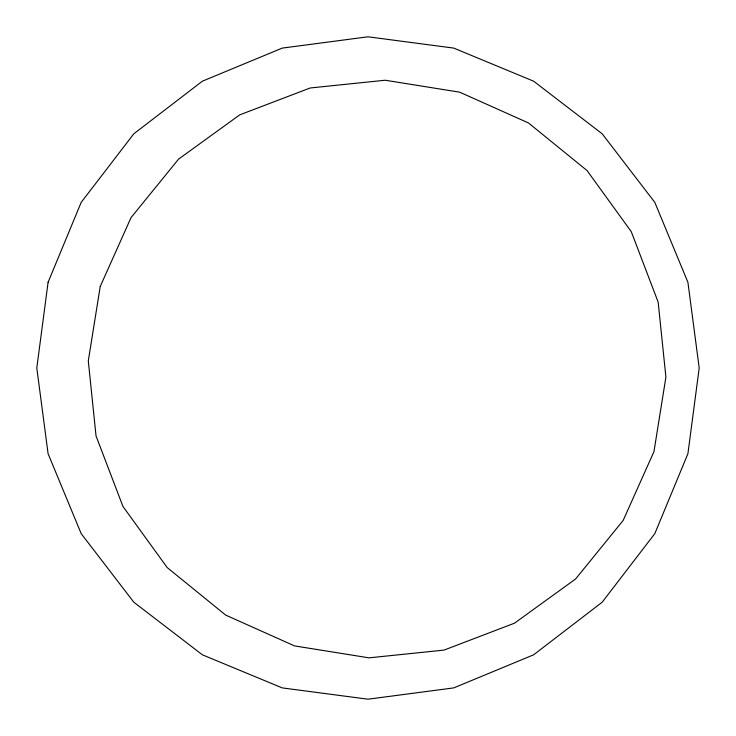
<?xml version="1.0" encoding="UTF-8"?>
<svg xmlns="http://www.w3.org/2000/svg" width="736" height="736" viewBox="0 0 736 736"><rect width="100%" height="100%" fill="white"/><g stroke="black" fill="none" stroke-linecap="round" stroke-linejoin="round"><path stroke-width="1.1" d="M48.088 282.284L36.8 368L48.088 453.716L81.172 533.6L133.805 602.195L202.4 654.828L282.284 687.912L368 699.2L453.716 687.912L533.6 654.828L602.195 602.195L654.828 533.6L687.912 453.716L699.2 368L687.912 282.284L654.828 202.4L602.195 133.805L533.6 81.172L453.716 48.088L368 36.8L282.284 48.088L202.4 81.172L133.805 133.805L81.172 202.4L48.088 282.284M100.234 286.47L88.292 360.934L96.039 435.96L122.94 506.423L167.155 567.53L225.685 615.103L294.529 645.904L369.003 657.846L444.02 650.1L514.482 623.199L575.589 578.984L623.162 520.453L653.964 451.61L665.905 377.136L658.159 302.119L631.267 231.647L587.043 170.55L528.522 122.976L459.669 92.175L385.204 80.233L310.178 87.98L239.715 114.871L178.609 159.096L131.036 217.617L100.234 286.47"/></g></svg>
